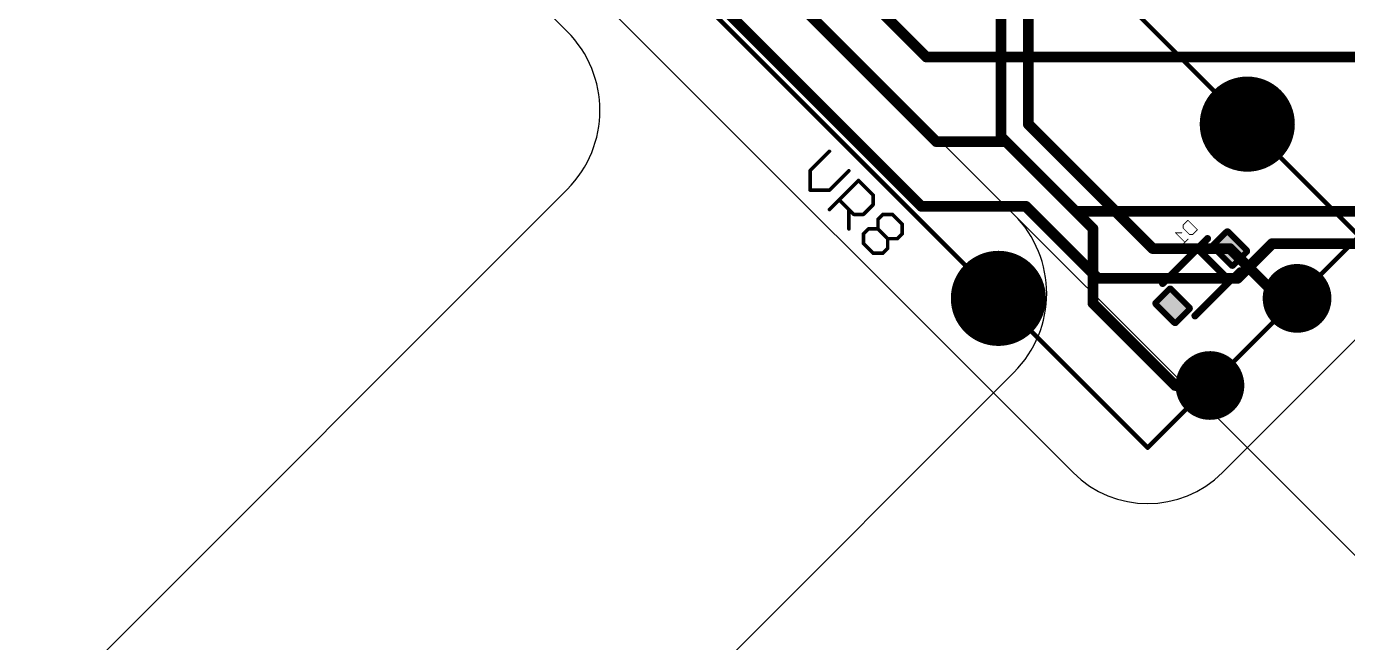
# Model space of a CAD drawing. Extents: x -76 to 580, y -41 to 95.
# Drawn here: x 390.99 to 428.53, y -8.36 to 9.14 of the extents above; entities that cross this region are included whole.
import ezdxf

# ---------------------------------------------------------------- set-up
doc = ezdxf.new("R2010")
doc.units = 0
for name, color, linetype in [('1', 22, 'CONTINUOUS'), ('16', 175, 'CONTINUOUS'), ('17', 82, 'CONTINUOUS'), ('20', 7, 'CONTINUOUS'), ('24', 7, 'CONTINUOUS'), ('25', 253, 'CONTINUOUS'), ('26', 253, 'CONTINUOUS'), ('29', 253, 'CONTINUOUS'), ('30', 253, 'CONTINUOUS'), ('32', 253, 'CONTINUOUS'), ('44', 253, 'CONTINUOUS'), ('51', 53, 'CONTINUOUS'), ('52', 253, 'CONTINUOUS'), ('57', 253, 'CONTINUOUS')]:
    doc.layers.add(name, color=color, linetype=linetype)

# ---------------------------------------------------------------- blocks, each defined once
blk = doc.blocks.new('RECT100800X132800R30')
at = {"const_width": 0.0945}
blk.add_lwpolyline([(0.2677, -0.3205), (0.2677, 0.3205, 0.4142), (0.2205, 0.3678), (-0.2205, 0.3678, 0.4142), (-0.2677, 0.3205), (-0.2677, -0.3205, 0.4142), (-0.2205, -0.3678), (0.2205, -0.3678, 0.4142)], format="xyb", close=True, dxfattribs=at)
blk.add_solid([(-0.2441, -0.3441), (0.2441, -0.3441), (-0.2441, 0.3441), (0.2441, 0.3441)])
blk = doc.blocks.new('RECT125184X157184R30')
at = {"const_width": 0.1174}
blk.add_lwpolyline([(0.3325, -0.3738), (0.3325, 0.3738, 0.4142), (0.2738, 0.4325), (-0.2738, 0.4325, 0.4142), (-0.3325, 0.3738), (-0.3325, -0.3738, 0.4142), (-0.2738, -0.4325), (0.2738, -0.4325, 0.4142)], format="xyb", close=True, dxfattribs=at)
blk.add_solid([(-0.2992, -0.3992), (0.2992, -0.3992), (-0.2992, 0.3992), (0.2992, 0.3992)])
blk = doc.blocks.new('ROUNDP')
at = {"const_width": 0.5}
blk.add_lwpolyline([(0, -0.25, 1), (0, 0.25, 1), (0, -0.25)], format="xyb", dxfattribs=at)

msp = doc.modelspace()

# ---------------------------------------------------------------- linework, layer by layer
at = {"layer": '1', "const_width": 0.3048}
for points in [[(416.5566, 8.2731), (400.3639, 24.4659)], [(416.8394, 5.869), (399.2325, 23.4759)], [(416.4152, 4.0305), (398.0304, 22.4153)], [(430.2745, 8.2731), (416.5566, 8.2731)], [(418.8193, 5.869), (416.8394, 5.869)], [(420.7992, 3.8891), (418.8193, 5.869)], [(419.385, 4.0305), (416.4152, 4.0305)], [(421.4356, 1.9799), (419.385, 4.0305)], [(437.1617, 3.8891), (420.7992, 3.8891)], [(426.3854, 2.9698), (425.3954, 1.9799)], [(434.4888, 2.9698), (426.3854, 2.9698)], [(425.3954, 1.9799), (421.4356, 1.9799)]]:
    msp.add_lwpolyline(points, dxfattribs=at)
at = {"layer": '1', "const_width": 0.1524}
for points in [[(416.5566, 8.3493, 1), (416.5566, 8.1969)], [(416.5027, 8.2193, 1), (416.6105, 8.327)], [(416.8394, 5.9452, 1), (416.8394, 5.7928)], [(418.8732, 5.9229, 1), (418.7655, 5.8151)], [(418.8193, 5.7928, 1), (418.8193, 5.9452)], [(416.7856, 5.8151, 1), (416.8933, 5.9229)], [(416.4152, 4.1067, 1), (416.4152, 3.9543)], [(416.3613, 3.9766, 1), (416.4691, 4.0844)], [(419.4389, 4.0844, 1), (419.3311, 3.9766)], [(419.385, 3.9543, 1), (419.385, 4.1067)], [(420.7992, 3.9653, 1), (420.7992, 3.8129)], [(420.7454, 3.8352, 1), (420.8531, 3.943)], [(426.3854, 3.046, 1), (426.3854, 2.8936)], [(426.4393, 2.916, 1), (426.3315, 3.0237)], [(421.4356, 2.0561, 1), (421.4356, 1.9037)], [(421.3818, 1.926, 1), (421.4895, 2.0338)], [(425.3416, 2.0338, 1), (425.4493, 1.926)], [(425.3954, 1.9037, 1), (425.3954, 2.0561)]]:
    msp.add_lwpolyline(points, format="xyb", dxfattribs=at)
at = {"layer": '16', "const_width": 0.3048}
for points in [[(418.6779, 6.0104), (418.6779, 16.6877)], [(419.4557, 6.364), (419.4557, 12.3744)], [(422.9913, 2.8284), (419.4557, 6.364)], [(421.2942, 3.3941), (418.6779, 6.0104)], [(421.2942, 1.2728), (421.2942, 3.3941)], [(425.1833, 2.8284), (422.9913, 2.8284)], [(426.5975, 1.4142), (425.1833, 2.8284)], [(427.0925, 1.4142), (426.5975, 1.4142)], [(423.6277, -1.0607), (421.2942, 1.2728)], [(424.6176, -1.0607), (423.6277, -1.0607)]]:
    msp.add_lwpolyline(points, dxfattribs=at)
at = {"layer": '16', "const_width": 0.1524}
for points in [[(419.3795, 6.364, 1), (419.5319, 6.364)], [(419.5096, 6.4178, 1), (419.4019, 6.3101)], [(418.7318, 6.0643, 1), (418.624, 5.9565)], [(418.6017, 6.0104, 1), (418.7541, 6.0104)], [(421.3704, 3.3941, 1), (421.218, 3.3941)], [(421.2403, 3.3402, 1), (421.3481, 3.448)], [(422.9913, 2.9046, 1), (422.9913, 2.7522)], [(422.9374, 2.7745, 1), (423.0452, 2.8823)], [(425.2372, 2.8823, 1), (425.1294, 2.7745)], [(425.1833, 2.7522, 1), (425.1833, 2.9046)], [(426.5975, 1.4904, 1), (426.5975, 1.338)], [(426.5436, 1.3603, 1), (426.6514, 1.4681)], [(427.0925, 1.338, 1), (427.0925, 1.4904)], [(421.3481, 1.3267, 1), (421.2403, 1.2189)], [(421.218, 1.2728, 1), (421.3704, 1.2728)], [(423.6277, -0.9845, 1), (423.6277, -1.1369)], [(423.5738, -1.1145, 1), (423.6816, -1.0068)], [(424.6176, -1.1369, 1), (424.6176, -0.9845)]]:
    msp.add_lwpolyline(points, format="xyb", dxfattribs=at)
at = {"layer": '20'}
for p, q in [((420.7285, -3.5355), (394.5656, 22.6274)), ((429.2138, 0.7071), (424.9712, -3.5355))]:
    msp.add_line(p, q, dxfattribs=at)
msp.add_arc((422.8499, -1.4142), 3, 225, 315, dxfattribs=at)
at = {"layer": '24'}
msp.add_point((424.3701, 2.0153), dxfattribs=at)
at = {"layer": '25', "const_width": 0.1016}
for points in [[(413.8079, 5.5915), (413.2567, 5.0402)], [(413.2567, 5.0402), (413.2567, 4.489)], [(413.8079, 4.489), (414.3592, 5.0403)], [(413.2567, 4.489), (413.8079, 4.489)], [(413.8079, 3.9377), (414.6348, 4.7646)], [(414.6348, 4.7646), (415.0483, 4.3512)], [(414.497, 3.7999), (414.0836, 4.2134)], [(415.0483, 4.3512), (415.0483, 4.0755)], [(414.3592, 3.9377), (414.3592, 3.3865)], [(414.7726, 3.7999), (414.497, 3.7999)], [(415.0483, 4.0755), (414.7726, 3.7999)], [(415.1861, 3.6621), (415.3239, 3.7999)], [(415.3239, 3.7999), (415.5995, 3.7999)], [(415.5995, 3.7999), (415.8752, 3.5243)], [(414.7726, 3.2487), (414.9104, 3.3865)], [(414.9104, 3.3865), (415.1861, 3.3865)], [(415.1861, 3.3865), (415.1861, 3.6621)], [(415.1861, 3.3865), (415.4617, 3.1108)], [(415.8752, 3.5243), (415.8752, 3.2487)], [(414.7726, 2.973), (414.7726, 3.2487)], [(415.0483, 2.6974), (414.7726, 2.973)], [(415.7373, 3.1108), (415.4617, 3.1108)], [(415.4617, 3.1108), (415.4617, 2.8352)], [(415.8752, 3.2487), (415.7373, 3.1108)], [(415.3239, 2.6974), (415.0483, 2.6974)], [(415.4617, 2.8352), (415.3239, 2.6974)]]:
    msp.add_lwpolyline(points, dxfattribs=at)
at = {"layer": '25', "const_width": 0.0508}
for points in [[(413.8259, 5.5735, 1), (413.79, 5.6095)], [(413.2821, 5.0402, 1), (413.2313, 5.0402)], [(413.2387, 5.0582, 1), (413.2746, 5.0223)], [(414.3772, 5.0223, 1), (414.3412, 5.0582)], [(413.2567, 4.5144, 1), (413.2567, 4.4636)], [(413.2313, 4.489, 1), (413.2821, 4.489)], [(413.79, 4.507, 1), (413.8259, 4.471)], [(413.8079, 4.4636, 1), (413.8079, 4.5144)], [(414.6528, 4.7826, 1), (414.6169, 4.7467)], [(414.6528, 4.7467, 1), (414.6169, 4.7826)], [(414.1015, 4.2313, 1), (414.0656, 4.1954)], [(415.0737, 4.3512, 1), (415.0229, 4.3512)], [(415.0303, 4.3332, 1), (415.0662, 4.3691)], [(413.79, 3.9557, 1), (413.8259, 3.9198)], [(414.3846, 3.9377, 1), (414.3338, 3.9377)], [(414.497, 3.8253, 1), (414.497, 3.7745)], [(414.479, 3.782, 1), (414.515, 3.8179)], [(414.7547, 3.8179, 1), (414.7906, 3.782)], [(414.7726, 3.7745, 1), (414.7726, 3.8253)], [(415.0229, 4.0755, 1), (415.0737, 4.0755)], [(415.0662, 4.0576, 1), (415.0303, 4.0935)], [(415.3239, 3.8253, 1), (415.3239, 3.7745)], [(415.3419, 3.782, 1), (415.3059, 3.8179)], [(415.6175, 3.8179, 1), (415.5816, 3.782)], [(415.5995, 3.7745, 1), (415.5995, 3.8253)], [(414.3338, 3.3865, 1), (414.3846, 3.3865)], [(414.9104, 3.4119, 1), (414.9104, 3.3611)], [(414.9284, 3.3685, 1), (414.8925, 3.4044)], [(415.1681, 3.6801, 1), (415.204, 3.6441)], [(415.2115, 3.6621, 1), (415.1607, 3.6621)], [(415.204, 3.4044, 1), (415.1681, 3.3685)], [(415.1607, 3.3865, 1), (415.2115, 3.3865)], [(415.1861, 3.3611, 1), (415.1861, 3.4119)], [(415.9006, 3.5243, 1), (415.8498, 3.5243)], [(415.8572, 3.5063, 1), (415.8931, 3.5422)], [(414.798, 3.2487, 1), (414.7472, 3.2487)], [(414.7547, 3.2666, 1), (414.7906, 3.2307)], [(414.7906, 2.991, 1), (414.7547, 2.9551)], [(415.4617, 3.1362, 1), (415.4617, 3.0854)], [(415.4871, 3.1108, 1), (415.4363, 3.1108)], [(415.4437, 3.0929, 1), (415.4797, 3.1288)], [(415.7194, 3.1288, 1), (415.7553, 3.0929)], [(415.7373, 3.0854, 1), (415.7373, 3.1362)], [(415.8498, 3.2487, 1), (415.9006, 3.2487)], [(415.8931, 3.2307, 1), (415.8572, 3.2666)], [(414.7472, 2.973, 1), (414.798, 2.973)], [(415.0483, 2.7228, 1), (415.0483, 2.672)], [(415.0303, 2.6794, 1), (415.0662, 2.7154)], [(415.3059, 2.7154, 1), (415.3419, 2.6794)], [(415.3239, 2.672, 1), (415.3239, 2.7228)], [(415.4363, 2.8352, 1), (415.4871, 2.8352)], [(415.4797, 2.8172, 1), (415.4437, 2.8532)]]:
    msp.add_lwpolyline(points, format="xyb", dxfattribs=at)
at = {"layer": '26', "const_width": 0.0254}
for points in [[(423.8579, 3.4971), (423.9927, 3.6319)], [(423.8579, 3.4072), (423.8579, 3.4971)], [(424.0377, 3.2275), (423.8579, 3.4072)], [(423.9927, 3.6319), (424.2624, 3.3623)], [(423.818, 3.2774), (423.6383, 3.2774)], [(423.6383, 3.2774), (423.9079, 3.0078)], [(423.9978, 3.0977), (423.818, 2.9179)], [(424.1276, 3.2275), (424.0377, 3.2275)], [(424.2624, 3.3623), (424.1276, 3.2275)], [(423.5984, 2.6983), (423.3287, 2.9679)], [(423.3287, 2.9679), (423.5984, 2.9679)], [(423.5984, 2.9679), (423.4186, 2.7881)]]:
    msp.add_lwpolyline(points, dxfattribs=at)
at = {"layer": '26', "const_width": 0.0127}
for points in [[(423.8534, 3.5016, 1), (423.8624, 3.4926)], [(423.8624, 3.4117, 1), (423.8534, 3.4027)], [(423.8643, 3.4971, 1), (423.8516, 3.4971)], [(423.8516, 3.4072, 1), (423.8643, 3.4072)], [(423.9972, 3.6364, 1), (423.9883, 3.6274)], [(423.9972, 3.6274, 1), (423.9883, 3.6364)], [(423.6383, 3.2838, 1), (423.6383, 3.2711)], [(423.6427, 3.2819, 1), (423.6338, 3.273)], [(423.818, 3.2711, 1), (423.818, 3.2838)], [(423.9034, 3.0033, 1), (423.9124, 3.0123)], [(424.0023, 3.0932, 1), (423.9933, 3.1022)], [(424.0377, 3.2338, 1), (424.0377, 3.2211)], [(424.0332, 3.223, 1), (424.0422, 3.232)], [(424.1231, 3.232, 1), (424.132, 3.223)], [(424.1276, 3.2211, 1), (424.1276, 3.2338)], [(424.2669, 3.3578, 1), (424.2579, 3.3668)], [(424.2579, 3.3578, 1), (424.2669, 3.3668)], [(423.3332, 2.9724, 1), (423.3242, 2.9634)], [(423.3287, 2.9742, 1), (423.3287, 2.9615)], [(423.4141, 2.7926, 1), (423.4231, 2.7836)], [(423.6028, 2.9634, 1), (423.5939, 2.9724)], [(423.5939, 2.6938, 1), (423.6028, 2.7027)], [(423.5984, 2.9615, 1), (423.5984, 2.9742)], [(423.8135, 2.9224, 1), (423.8225, 2.9134)]]:
    msp.add_lwpolyline(points, format="xyb", dxfattribs=at)
at = {"layer": '44'}
for centre, radius in [((425.6783, 6.364), 0.85), ((418.6072, 1.4142), 0.85), ((427.0925, 1.4142), 0.6), ((424.6176, -1.0607), 0.6)]:
    msp.add_circle(centre, radius, dxfattribs=at)
at = {"layer": '51', "const_width": 0.127}
for points in [[(428.8603, 3.182), (397.7476, 34.2947)], [(391.7372, 28.2843), (422.8499, -2.8284)], [(422.8499, -2.8284), (428.8603, 3.182)]]:
    msp.add_lwpolyline(points, dxfattribs=at)
at = {"layer": '51', "const_width": 0.0635}
for points in [[(422.8274, -2.806, 1), (422.8723, -2.8509)], [(422.8274, -2.8509, 1), (422.8723, -2.806)]]:
    msp.add_lwpolyline(points, format="xyb", dxfattribs=at)
at = {"layer": '52', "const_width": 0.2032}
for points in [[(424.5469, 3.1113), (424.2641, 2.8284)], [(424.5469, 3.1113), (424.2641, 2.8284)], [(424.2641, 2.8284), (423.2741, 1.8385)], [(424.2641, 2.8284), (423.2741, 1.8385)], [(424.2641, 2.8284), (425.1833, 1.9092)], [(424.2641, 2.8284), (425.1833, 1.9092)], [(425.4662, 2.192), (425.1833, 1.9092)], [(425.4662, 2.192), (425.1833, 1.9092)], [(425.1833, 1.9092), (424.1934, 0.9192)], [(425.1833, 1.9092), (424.1934, 0.9192)]]:
    msp.add_lwpolyline(points, dxfattribs=at)
at = {"layer": '52', "const_width": 0.1016}
for points in [[(424.5828, 3.0753, 1), (424.511, 3.1472)], [(424.5828, 3.0753, 1), (424.511, 3.1472)], [(424.3, 2.8643, 1), (424.2281, 2.7925)], [(424.3, 2.8643, 1), (424.2281, 2.7925)], [(424.2281, 2.8643, 1), (424.3, 2.7925)], [(424.2281, 2.8643, 1), (424.3, 2.7925)], [(424.3, 2.7925, 1), (424.2281, 2.8643)], [(424.3, 2.7925, 1), (424.2281, 2.8643)], [(425.5021, 2.1561, 1), (425.4302, 2.2279)], [(425.5021, 2.1561, 1), (425.4302, 2.2279)], [(423.2382, 1.8744, 1), (423.31, 1.8026)], [(423.2382, 1.8744, 1), (423.31, 1.8026)], [(425.1474, 1.9451, 1), (425.2192, 1.8733)], [(425.1474, 1.9451, 1), (425.2192, 1.8733)], [(425.2192, 1.8733, 1), (425.1474, 1.9451)], [(425.2192, 1.8733, 1), (425.1474, 1.9451)], [(425.1474, 1.8733, 1), (425.2192, 1.9451)], [(425.1474, 1.8733, 1), (425.2192, 1.9451)], [(424.1574, 0.9552, 1), (424.2293, 0.8833)], [(424.1574, 0.9552, 1), (424.2293, 0.8833)]]:
    msp.add_lwpolyline(points, format="xyb", dxfattribs=at)
at = {"layer": '57'}
for p, q in [((374.5368, 48.3131), (441.9241, -19.0742)), ((406.3566, 8.9979), (368.8976, 46.4569)), ((419.0492, 3.8007), (395.9798, 26.8701)), ((382.7746, -19.0742), (406.3566, 4.5078)), ((419.0492, -0.6894), (388.1839, -31.5546))]:
    msp.add_line(p, q, dxfattribs=at)
for centre in [(404.1115, 6.7529), (416.8041, 1.5556)]:
    msp.add_arc(centre, 3.175, 315, 45, dxfattribs=at)

# ---------------------------------------------------------------- block references
at = {"layer": '16', "rotation": 225}
for p in [(425.1833, 2.8284), (423.557, 1.2021)]:
    msp.add_blockref('RECT100800X132800R30', p, dxfattribs=at)
at = {"layer": '17', "rotation": 135}
for p, xscale, yscale in [((425.6783, 6.364), 2.55, 2.55), ((425.6783, 6.364), 2.55, 2.55), ((418.6072, 1.4142), 2.55, 2.55), ((418.6072, 1.4142), 2.55, 2.55), ((427.0925, 1.4142), 1.8, 1.8), ((427.0925, 1.4142), 1.8, 1.8), ((424.6176, -1.0607), 1.8, 1.8), ((424.6176, -1.0607), 1.8, 1.8)]:
    msp.add_blockref('ROUNDP', p, dxfattribs=dict(at, xscale=xscale, yscale=yscale))
at = {"layer": '29', "rotation": 135}
for p, xscale, yscale in [((425.6783, 6.364), 2.7024, 2.7024), ((418.6072, 1.4142), 2.7024, 2.7024), ((427.0925, 1.4142), 1.9524, 1.9524), ((424.6176, -1.0607), 1.9524, 1.9524)]:
    msp.add_blockref('ROUNDP', p, dxfattribs=dict(at, xscale=xscale, yscale=yscale))
at = {"layer": '30', "rotation": 135}
for p, xscale, yscale in [((425.6783, 6.364), 2.7024, 2.7024), ((418.6072, 1.4142), 2.7024, 2.7024), ((427.0925, 1.4142), 1.9524, 1.9524), ((424.6176, -1.0607), 1.9524, 1.9524)]:
    msp.add_blockref('ROUNDP', p, dxfattribs=dict(at, xscale=xscale, yscale=yscale))
at = {"layer": '30', "rotation": 225}
for p in [(425.1833, 2.8284), (423.557, 1.2021)]:
    msp.add_blockref('RECT125184X157184R30', p, dxfattribs=at)
at = {"layer": '32', "rotation": 225}
for p in [(425.1833, 2.8284), (423.557, 1.2021)]:
    msp.add_blockref('RECT100800X132800R30', p, dxfattribs=at)

doc.saveas('drawing.dxf')
